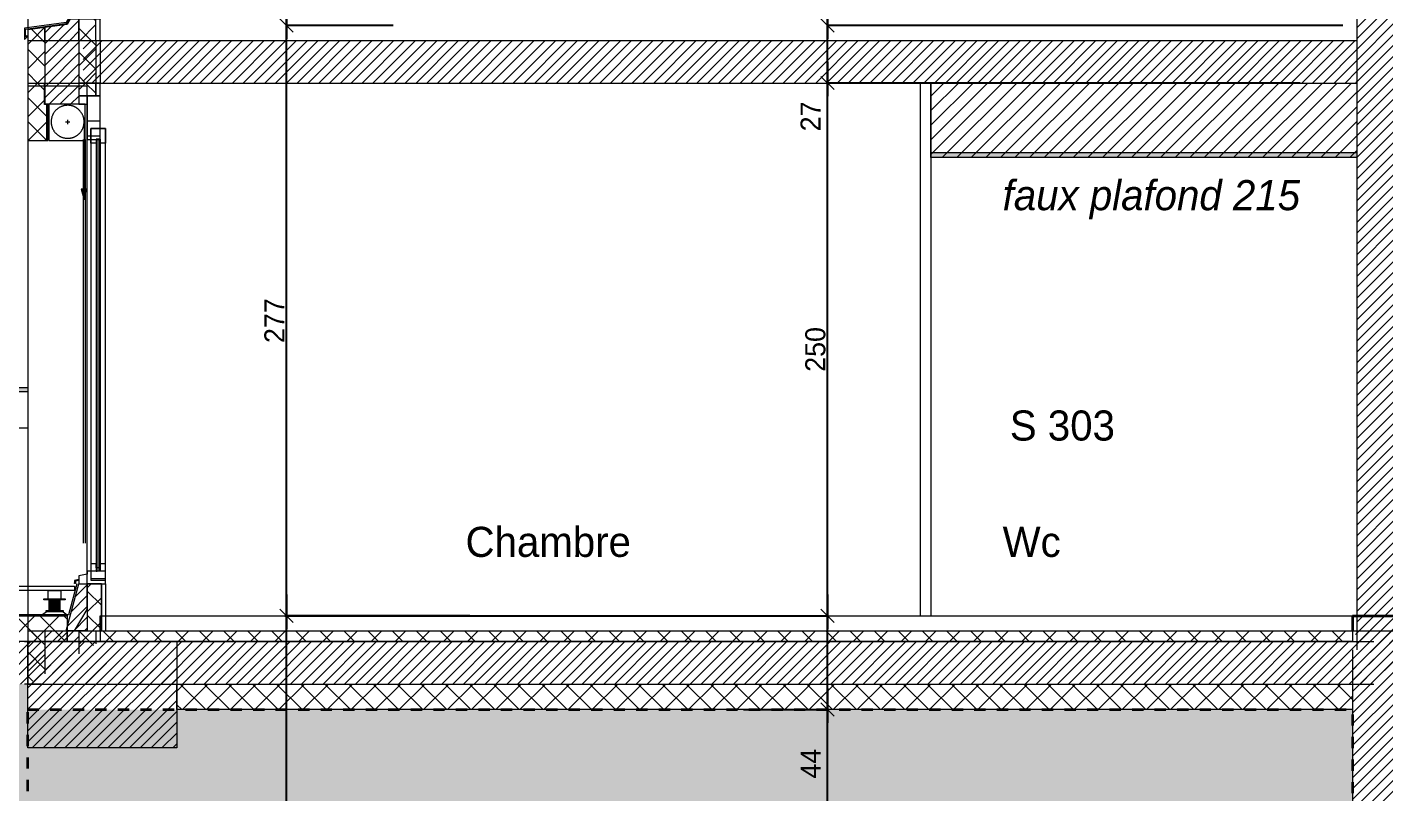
# Model space of a CAD drawing. Header units: centimetres. Extents: x -6341 to 23117, y -10090 to 8065.
# Drawn here: x 8418 to 9056, y -6063 to -5704 of the extents above; entities that cross this region are included whole.
import ezdxf

# ---------------------------------------------------------------- set-up
doc = ezdxf.new("R2010")
doc.units = ezdxf.units.CM
doc.header["$LTSCALE"] = 12.7
doc.header["$PDMODE"] = 1
doc.header["$PDSIZE"] = -2
doc.linetypes.add('VW-01', pattern=[0.83312, 0.41656, -0.41656])
doc.linetypes.add('VW-02', pattern=[1.3887, 0.97214, -0.41656])
doc.layers.get('0').update_dxf_attribs({"lineweight": 5})
for name, color, linetype, lineweight in [('B BATI-murs', 7, 'Continuous', 35), ('B Général', 7, 'Continuous', 5), ('C ANNOTATIONS-cotation', 7, 'Continuous', 5), ('C ANNOTATIONS-prestations', 7, 'Continuous', 5), ('C ANNOTATIONS-texte', 7, 'Continuous', 5), ('Général', 7, 'Continuous', 5)]:
    doc.layers.add(name, color=color, linetype=linetype, lineweight=lineweight)
doc.styles.add('Arial', font='arial.ttf')
doc.styles.add('Eurostile', font='')
doc.styles.add('Eurostile (italic)', font='')
doc.styles.get('Eurostile').set_extended_font_data('Eurostile')
doc.styles.get('Eurostile (italic)').set_extended_font_data('Eurostile', italic=True)
doc.dimstyles.new('100é', dxfattribs={"dimtxt": 30.30306, "dimasz": 6.232178, "dimexe": 0, "dimexo": 25, "dimgap": 1, "dimtad": 1, "dimdec": 1, "dimtxsty": 'Arial', "dimblk": 'VW_SLASH', "dimblk1": 'VW_SLASH', "dimblk2": 'VW_SLASH', "dimcen": 0, "dimdle": 10, "dimse1": 1, "dimse2": 1, "dimazin": 0, "dimtfac": 1, "dimtdec": 1, "dimtix": 1, "dimtmove": 0, "dimatfit": 0, "dimldrblk": 'VW_FILLEDARROW', "dimfxl": 1, "dimfrac": 2, "dimtolj": 1, "dimarcsym": 0})
pattern_1 = [(45, (0, 0), (-5.656854, 5.656854), []), (135, (0, 0), (5.656854, 5.656854), [])]
pattern_2 = [(45, (0, 0), (2.4253472, -2.6458333), [])]
pattern_3 = [(-45, (0, 0), (5.656854, 5.656854), []), (45, (0, 0), (5.656854, -5.656854), [])]

# ---------------------------------------------------------------- blocks, each defined once
blk = doc.blocks.new('F 220 All. fixe Coupe (2D)')
at = {"layer": 'B Général', "linetype": 'Continuous', "lineweight": 5, "true_color": 0x808080}
h = blk.add_hatch(dxfattribs=at)
h.set_pattern_fill('02_ISOLANT', color=8, style=0, pattern_type=2)
h.set_pattern_definition(pattern_1)
h.paths.add_polyline_path([(-116.7, 17), (-89.7, 17), (-89.7, 8), (-106.7, 8), (-106.7, 9), (-116.7, 9)])
at = {"layer": 'B Général', "linetype": 'Continuous', "lineweight": 0}
for points in [[(-89.7, 9), (-89.8, 9), (-89.8, 7.6), (-106.6, 7.6), (-106.6, 9.1), (-116.7, 9.1), (-116.7, 9), (-106.7, 9), (-106.7, 7.5), (-89.7, 7.5)], [(-66.85, -8.15), (-61.85, -9.49), (-66.85, -10.83)]]:
    blk.add_hatch(color=7, dxfattribs=at).paths.add_polyline_path(points)
at = {"layer": 'B Général', "linetype": 'Continuous', "lineweight": 5}
h = blk.add_hatch(dxfattribs=at)
h.set_pattern_fill('50_BETON', style=0, pattern_type=2)
h.set_pattern_definition(pattern_2)
h.paths.add_polyline_path([(-116.7, -7), (-106.7, -7), (-106.7, 9), (-116.7, 9)])
at = {"layer": 'B Général', "linetype": 'Continuous', "lineweight": 5, "true_color": 0x808080}
h = blk.add_hatch(dxfattribs=at)
h.set_pattern_fill('02_ISOLANT', color=8, style=0, pattern_type=2)
h.set_pattern_definition(pattern_1)
h.paths.add_polyline_path([(-116.7, -15), (-116.7, -7), (-110.7, -7), (-110.7, -15)])
at = {"layer": 'B Général', "linetype": 'Continuous', "lineweight": 0, "true_color": 0xeeeeee}
for points in [[(-90.4, -15.1), (28.33, -15.1), (28.33, -15.6), (-90.4, -15.6)], [(-90.4, -17.1), (28.33, -17.1), (28.33, -16.6), (-90.4, -16.6)], [(35.26, -13.43), (119.37, -13.43), (119.37, -13.93), (35.26, -13.93)], [(35.26, -15.43), (119.37, -15.43), (119.37, -14.93), (35.26, -14.93)]]:
    blk.add_hatch(color=7, dxfattribs=at).paths.add_polyline_path(points)
at = {"layer": 'Général', "linetype": 'Continuous', "lineweight": 5, "true_color": 0x808080}
h = blk.add_hatch(dxfattribs=at)
h.set_pattern_fill('02_ISOLANT', color=8, style=0, pattern_type=2)
h.set_pattern_definition(pattern_1)
h.paths.add_polyline_path([(140.27, 9), (134.3, 9), (135.41, 17), (140.27, 17)])
at = {"layer": 'Général', "linetype": 'Continuous', "lineweight": 5}
h = blk.add_hatch(dxfattribs=at)
h.set_pattern_fill('50_BETON', style=0, pattern_type=2)
h.set_pattern_definition(pattern_2)
h.paths.add_polyline_path([(140.27, -7), (130.27, -7), (130.26, -3), (132.86, -1.5), (134.3, 9), (140.27, 9)])
at = {"layer": 'Général', "linetype": 'Continuous', "lineweight": 5, "true_color": 0x808080}
h = blk.add_hatch(dxfattribs=at)
h.set_pattern_fill('02_ISOLANT', color=8, style=0, pattern_type=2)
h.set_pattern_definition(pattern_1)
h.paths.add_polyline_path([(140.27, -15), (130.27, -15), (130.27, -7), (140.27, -7)])
at = {"layer": 'B Général', "color": 7, "linetype": 'VW-02', "lineweight": 5}
for p, q in [((-99.45, -1.75), (-97.45, -1.75)), ((-98.45, -0.75), (-98.45, -2.75))]:
    blk.add_line(p, q, dxfattribs=at)
at = {"layer": 'B Général', "color": 7, "linetype": 'Continuous', "lineweight": 13}
blk.add_line((-110.7, -7), (-110.7, -17), dxfattribs=at)
at = {"layer": 'B Général', "color": 7, "linetype": 'Continuous', "lineweight": 5}
blk.add_line((-98.55, -9.49), (-61.85, -9.49), dxfattribs=at)
at = {"layer": 'B Général', "color": 7, "linetype": 'Continuous', "lineweight": 13, "flags": 128}
for points in [[(-116.7, 17), (-89.7, 17), (-89.7, 8), (-106.7, 8), (-106.7, 9), (-116.7, 9)], [(-116.7, -7), (-106.7, -7), (-106.7, 9), (-116.7, 9)]]:
    blk.add_lwpolyline(points, dxfattribs=at)
for points in [[(129.79, -2.89), (129.06, -7), (128.6, -7), (129.41, -2.44), (131.9, -1), (134.59, 18.5), (139.92, 18.5), (138.67, 17.31), (137.98, 17.35), (138.67, 18), (135.05, 18), (132.4, -1.27)], [(-116.7, -15), (-116.7, -7), (-110.7, -7), (-110.7, -15)], [(-110.7, -11), (-110.7, -7), (-106.7, -7), (-106.7, -11)], [(-116.7, -17), (-116.7, -15), (-110.7, -15), (-110.7, -17)]]:
    blk.add_lwpolyline(points, close=True, dxfattribs=at)
at = {"layer": 'B Général', "color": 7, "linetype": 'Continuous', "lineweight": 5, "flags": 128}
for points in [[(-89.7, 9), (-89.8, 9), (-89.8, 7.6), (-106.6, 7.6), (-106.6, 9.1), (-116.7, 9.1), (-116.7, 9), (-106.7, 9), (-106.7, 7.5), (-89.7, 7.5), (-89.7, 9)], [(-95.31, -12.6), (26.36, -12.6), (26.36, -19.6), (-95.31, -19.6)]]:
    blk.add_lwpolyline(points, close=True, dxfattribs=at)
at = {"layer": 'B Général', "color": 7, "linetype": 'Continuous', "lineweight": 25, "flags": 128}
blk.add_lwpolyline([(-106.7, -10), (-106.7, 7), (-89.7, 7), (-89.7, -10)], close=True, dxfattribs=at)
at = {"layer": 'B Général', "linetype": 'Continuous', "lineweight": 5, "flags": 128}
blk.add_lwpolyline([(-90.2, -17), (-110.7, -17), (-110.7, -11), (-90.2, -11)], close=True, dxfattribs=at)
at = {"layer": 'B Général', "lineweight": 5, "flags": 128}
for points in [[(-98.8, -11), (-91.87, -11), (-91.87, -17), (-98.8, -17)], [(-88.43, -15.1), (-88.43, -12.6), (-95.31, -12.6), (-95.31, -19.6), (-88.43, -19.6), (-88.43, -17.1), (-90.4, -17.1), (-90.4, -15.1)], [(26.36, -15.1), (26.36, -12.6), (33.24, -12.6), (33.24, -19.6), (26.36, -19.6), (26.36, -17.1), (28.33, -17.1), (28.33, -15.1)], [(37.24, -13.43), (37.24, -12), (30.36, -12), (30.36, -17), (37.24, -17), (37.24, -15.43), (35.26, -15.43), (35.26, -13.43)], [(117.39, -13.43), (117.39, -12), (124.27, -12), (124.27, -17), (117.39, -17), (117.39, -15.43), (119.37, -15.43), (119.37, -13.43)], [(124.27, -17), (130.27, -17), (130.27, -7), (127.86, -7), (126.27, -11), (124.27, -12)], [(-90.4, -15.1), (28.33, -15.1), (28.33, -15.6), (-90.4, -15.6)], [(-90.4, -17.1), (28.33, -17.1), (28.33, -16.6), (-90.4, -16.6)], [(35.26, -13.43), (119.37, -13.43), (119.37, -13.93), (35.26, -13.93)], [(35.26, -15.43), (119.37, -15.43), (119.37, -14.93), (35.26, -14.93)]]:
    blk.add_lwpolyline(points, close=True, dxfattribs=at)
at = {"layer": 'B Général', "color": 7, "linetype": 'VW-01', "lineweight": 5, "flags": 128}
blk.add_lwpolyline([(-66.85, -8.15), (-61.85, -9.49), (-66.85, -10.83)], close=True, dxfattribs=at)
at = {"layer": 'B Général', "linetype": 'Continuous', "lineweight": 5}
blk.add_open_spline([(-105.23, -5.59), (-104.2, -7.39), (-100.62, -9.48), (-96.47, -9.5), (-92.87, -7.45), (-90.78, -3.87), (-90.76, 0.28), (-92.81, 3.88), (-96.39, 5.98), (-100.54, 6), (-104.14, 3.94), (-106.23, 0.36), (-106.26, -3.79), (-105.23, -5.59)], degree=2, dxfattribs=at)
at = {"layer": 'Général', "color": 7, "linetype": 'Continuous', "lineweight": 5}
for p, q in [((-89.7, 17), (135.41, 17)), ((37.24, -12), (117.39, -12)), ((117.39, -17), (37.24, -17)), ((137.4, -15), (130.27, -15)), ((140.27, -17), (130.27, -17))]:
    blk.add_line(p, q, dxfattribs=at)
at = {"layer": 'Général', "color": 7, "linetype": 'Continuous', "lineweight": 5, "flags": 128}
for points in [[(140.27, 9), (134.3, 9), (135.41, 17), (140.27, 17)], [(140.27, -7), (130.27, -7), (130.26, -3), (132.86, -1.5), (134.3, 9), (140.27, 9)], [(140.27, -15), (130.27, -15), (130.27, -7), (140.27, -7)]]:
    blk.add_lwpolyline(points, dxfattribs=at)
blk = doc.blocks.new('PF 208 Coupe')
at = {"layer": 'B Général', "linetype": 'Continuous', "lineweight": 5, "true_color": 0x808080}
h = blk.add_hatch(dxfattribs=at)
h.set_pattern_fill('02_ISOLANT', color=8, style=0, pattern_type=2)
h.set_pattern_definition(pattern_1)
h.paths.add_polyline_path([(-116.7, 17), (-89.7, 17), (-89.7, 8), (-106.7, 8), (-106.7, 9), (-116.7, 9)])
at = {"layer": 'B Général', "linetype": 'Continuous', "lineweight": 0}
for points in [[(-89.7, 9), (-89.8, 9), (-89.8, 7.6), (-106.6, 7.6), (-106.6, 9.1), (-116.7, 9.1), (-116.7, 9), (-106.7, 9), (-106.7, 7.5), (-89.7, 7.5)], [(-66.85, -8.15), (-61.85, -9.49), (-66.85, -10.83)]]:
    blk.add_hatch(color=7, dxfattribs=at).paths.add_polyline_path(points)
at = {"layer": 'B Général', "linetype": 'Continuous', "lineweight": 5}
h = blk.add_hatch(dxfattribs=at)
h.set_pattern_fill('50_BETON', style=0, pattern_type=2)
h.set_pattern_definition(pattern_2)
h.paths.add_polyline_path([(-116.7, -7), (-106.7, -7), (-106.7, 9), (-116.7, 9)])
h = blk.add_hatch(dxfattribs=at)
h.set_pattern_fill('50_BETON', style=0, pattern_type=2)
h.set_pattern_definition(pattern_2)
h.paths.add_polyline_path([(140.3, -11), (140.3, -1), (118.3, -7), (118.3, -11)])
at = {"layer": 'B Général', "linetype": 'Continuous', "lineweight": 5, "true_color": 0x808080}
h = blk.add_hatch(dxfattribs=at)
h.set_pattern_fill('02_ISOLANT', color=8, style=0, pattern_type=2)
h.set_pattern_definition(pattern_1)
h.paths.add_polyline_path([(-116.7, -15), (-116.7, -7), (-110.7, -7), (-110.7, -15)])
at = {"layer": 'B Général', "linetype": 'Continuous', "lineweight": 0, "true_color": 0xeeeeee}
for points in [[(-90.4, -15.1), (112.33, -15.1), (112.33, -15.6), (-90.4, -15.6)], [(-90.4, -17.1), (112.33, -17.1), (112.33, -16.6), (-90.4, -16.6)]]:
    blk.add_hatch(color=7, dxfattribs=at).paths.add_polyline_path(points)
at = {"layer": 'Général', "linetype": 'Continuous', "lineweight": 5, "true_color": 0x808080}
h = blk.add_hatch(dxfattribs=at)
h.set_pattern_fill('02_ISOLANT', color=8, style=0, pattern_type=2)
h.set_pattern_definition(pattern_1)
h.paths.add_polyline_path([(118.3, -11), (140.3, -11), (140.3, -17.6), (118.3, -17.6)])
at = {"layer": 'B Général', "color": 7, "linetype": 'VW-02', "lineweight": 5}
for p, q in [((-99.45, -1.75), (-97.45, -1.75)), ((-98.45, -0.75), (-98.45, -2.75))]:
    blk.add_line(p, q, dxfattribs=at)
at = {"layer": 'B Général', "color": 7, "linetype": 'Continuous', "lineweight": 5}
for p, q in [((-110.7, -7), (-110.7, -17)), ((92.64, -11), (-101.87, -11)), ((-98.55, -9.49), (-61.85, -9.49))]:
    blk.add_line(p, q, dxfattribs=at)
at = {"layer": 'B Général', "color": 251, "linetype": 'Continuous', "lineweight": 5, "true_color": 0x5b5b5b}
for p, q in [((-90.2, -9), (99.2, -9)), ((-90.2, -10), (99.2, -10))]:
    blk.add_line(p, q, dxfattribs=at)
at = {"layer": 'B Général', "color": 7, "linetype": 'Continuous', "lineweight": 5, "flags": 128}
for points in [[(-116.7, 17), (-89.7, 17), (-89.7, 8), (-106.7, 8), (-106.7, 9), (-116.7, 9)], [(-116.7, -7), (-106.7, -7), (-106.7, 9), (-116.7, 9)]]:
    blk.add_lwpolyline(points, dxfattribs=at)
for points in [[(-115.2, 17), (140.3, 17), (140.3, -5), (130.3, -11), (126.3, -11), (126.3, -11), (-115.2, -11)], [(-89.7, 9), (-89.8, 9), (-89.8, 7.6), (-106.6, 7.6), (-106.6, 9.1), (-116.7, 9.1), (-116.7, 9), (-106.7, 9), (-106.7, 7.5), (-89.7, 7.5), (-89.7, 9)], [(-106.7, -10), (-106.7, 7), (-89.7, 7), (-89.7, -10)], [(140.3, -11), (140.3, -1), (140.3, -1), (140.3, -1), (118.3, -7), (118.3, -11)], [(-116.7, -15), (-116.7, -7), (-110.7, -7), (-110.7, -15)], [(-110.7, -11), (-110.7, -7), (-106.7, -7), (-106.7, -11)], [(-95.31, -12.6), (116.65, -12.6), (116.65, -19.6), (-95.31, -19.6)], [(-116.7, -17), (-116.7, -15), (-110.7, -15), (-110.7, -17)]]:
    blk.add_lwpolyline(points, close=True, dxfattribs=at)
at = {"layer": 'B Général', "linetype": 'Continuous', "lineweight": 5, "flags": 128}
blk.add_lwpolyline([(-90.2, -17), (-110.7, -17), (-110.7, -11), (-90.2, -11)], close=True, dxfattribs=at)
at = {"layer": 'B Général', "lineweight": 5, "flags": 128}
for points in [[(-98.8, -11), (-91.87, -11), (-91.87, -17), (-98.8, -17)], [(-88.43, -15.1), (-88.43, -12.6), (-95.31, -12.6), (-95.31, -19.6), (-88.43, -19.6), (-88.43, -17.1), (-90.4, -17.1), (-90.4, -15.1)], [(108.86, -15.1), (108.86, -12.6), (115.74, -12.6), (115.74, -19.6), (108.86, -19.6), (108.86, -17.1), (110.83, -17.1), (110.83, -15.1)], [(112.3, -19.6), (112.3, -11), (113.8, -11), (114.48, -7), (118.3, -7), (118.3, -19.6)], [(-90.4, -15.1), (112.33, -15.1), (112.33, -15.6), (-90.4, -15.6)], [(-90.4, -17.1), (112.33, -17.1), (112.33, -16.6), (-90.4, -16.6)]]:
    blk.add_lwpolyline(points, close=True, dxfattribs=at)
at = {"layer": 'B Général', "color": 7, "linetype": 'VW-01', "lineweight": 5, "flags": 128}
blk.add_lwpolyline([(-66.85, -8.15), (-61.85, -9.49), (-66.85, -10.83)], close=True, dxfattribs=at)
at = {"layer": 'B Général', "linetype": 'Continuous', "lineweight": 5}
blk.add_open_spline([(-105.23, -5.59), (-104.2, -7.39), (-100.62, -9.48), (-96.47, -9.5), (-92.87, -7.45), (-90.78, -3.87), (-90.76, 0.28), (-92.81, 3.88), (-96.39, 5.98), (-100.54, 6), (-104.14, 3.94), (-106.23, 0.36), (-106.26, -3.79), (-105.23, -5.59)], degree=2, dxfattribs=at)
at = {"layer": 'Général', "color": 7, "linetype": 'Continuous', "lineweight": 5}
for p, q in [((118.19, -5.47), (118.19, -5.02)), ((118.3, -17.6), (140.3, -17.6)), ((118.3, -19.6), (140.3, -19.6))]:
    blk.add_line(p, q, dxfattribs=at)
at = {"layer": 'Général', "color": 7, "linetype": 'Continuous', "lineweight": 5, "flags": 128}
for points in [[(116.34, -7), (116.69, -5.02), (118.19, -5.02), (117.82, -5.02)], [(116.8, -7), (117.07, -5.47), (118.19, -5.47)]]:
    blk.add_lwpolyline(points, dxfattribs=at)
blk.add_lwpolyline([(118.3, -11), (140.3, -11), (140.3, -17.6), (118.3, -17.6)], close=True, dxfattribs=at)
blk = doc.blocks.new('Groupe-529-1')
at = {"layer": 'B BATI-murs', "linetype": 'Continuous', "lineweight": 0}
for points in [[(8426.09, -5972.44), (8436.09, -5972.44), (8436.09, -5972.94), (8426.09, -5972.94)], [(8427.09, -5977.94), (8435.09, -5977.94), (8435.09, -5978.44), (8427.09, -5978.44)], [(8428.59, -5972.94), (8433.59, -5972.94), (8433.59, -5977.94), (8428.59, -5977.94)], [(8425.09, -5979.94), (8437.09, -5979.94), (8437.09, -5980.44), (8425.09, -5980.44)]]:
    blk.add_hatch(color=7, dxfattribs=at).paths.add_polyline_path(points)
at = {"layer": 'B BATI-murs', "color": 7, "linetype": 'Continuous', "lineweight": 13}
for p, q in [((8425.09, -5979.94), (8427.09, -5978.44)), ((8435.09, -5978.44), (8437.09, -5979.94))]:
    blk.add_line(p, q, dxfattribs=at)
at = {"layer": 'B BATI-murs', "color": 7, "linetype": 'Continuous', "lineweight": 13, "flags": 128}
for points in [[(8426.09, -5972.44), (8436.09, -5972.44), (8436.09, -5972.94), (8426.09, -5972.94)], [(8427.09, -5977.94), (8435.09, -5977.94), (8435.09, -5978.44), (8427.09, -5978.44)], [(8428.59, -5972.94), (8433.59, -5972.94), (8433.59, -5977.94), (8428.59, -5977.94)], [(8425.09, -5979.94), (8437.09, -5979.94), (8437.09, -5980.44), (8425.09, -5980.44)]]:
    blk.add_lwpolyline(points, close=True, dxfattribs=at)
blk = doc.blocks.new('Groupe-535-1')
at = {"layer": 'B Général', "linetype": 'Continuous', "lineweight": 5, "true_color": 0x808080}
h = blk.add_hatch(dxfattribs=at)
h.set_pattern_fill('02_ISOLANT', color=8, style=0, pattern_type=2)
h.set_pattern_definition(pattern_1)
h.paths.add_polyline_path([(8118.49, -5980.44), (8437, -5980.44), (8437, -5992.44), (8118.49, -5992.44)])
at = {"layer": 'B Général', "color": 150, "lineweight": 18, "true_color": 0x007fff, "flags": 128}
blk.add_lwpolyline([(8441.57, -5965.4), (8437.6, -5979.94), (8119.99, -5979.94), (8119.99, -5965.44)], dxfattribs=at)
at = {"layer": 'B Général', "color": 7, "linetype": 'Continuous', "lineweight": 5, "flags": 128}
blk.add_lwpolyline([(8118.49, -5980.44), (8437, -5980.44), (8437, -5992.44), (8118.49, -5992.44)], close=True, dxfattribs=at)
at = {"layer": 'Général', "color": 7, "linetype": 'Continuous', "lineweight": 5, "flags": 128}
for points in [[(8121.84, -5966.44), (8440.51, -5966.44), (8440.51, -5968.44), (8121.84, -5968.44)], [(8428.09, -5968.44), (8434.09, -5968.44), (8434.09, -5972.7), (8428.09, -5972.7)]]:
    blk.add_lwpolyline(points, close=True, dxfattribs=at)
at = {"layer": 'Général', "color": 7}
blk.add_blockref('Groupe-529-1', (0, 0), dxfattribs=at)
blk = doc.blocks.new('Groupe-539-1')
at = {"layer": 'B Général', "linetype": 'Continuous', "lineweight": 0, "true_color": 0x808080}
blk.add_hatch(color=8, dxfattribs=at).paths.add_polyline_path([(7758.48, -5873.21), (8418.49, -5873.21), (8418.49, -5875.21), (7758.48, -5875.21)])
at = {"layer": 'B Général', "color": 7, "linetype": 'Continuous', "lineweight": 5, "flags": 128}
blk.add_lwpolyline([(7758.48, -5873.21), (8418.49, -5873.21), (8418.49, -5875.21), (7758.48, -5875.21)], close=True, dxfattribs=at)
blk = doc.blocks.new('VW_SLASH')
at = {"color": 0, "linetype": 'ByBlock', "lineweight": -2}
blk.add_line((1.6, 0), (-1, 0), dxfattribs=at)
at = {"color": 0, "linetype": 'VW-01', "lineweight": 20, "flags": 128}
blk.add_lwpolyline([(0.5, 0.5), (-0.5, -0.5)], dxfattribs=at)
blk = doc.blocks.new('*D1276')
at = {"layer": 'C ANNOTATIONS-cotation', "color": 0, "linetype": 'Continuous', "lineweight": -2, "transparency": 16777216}
for p, q in [((8555.78, -5426.37), (8540, -5426.37)), ((8540, -5697.14), (8540, -5432.6)), ((8590, -5703.37), (8540, -5703.37))]:
    blk.add_line(p, q, dxfattribs=at)
at = {"layer": 'Defpoints', "color": 0, "transparency": 16777216}
for p in [(8540, -5426.37), (8580.78, -5426.37), (8615, -5703.37)]:
    blk.add_point(p, dxfattribs=at)
at = {"layer": 'C ANNOTATIONS-cotation', "color": 0, "lineweight": -2, "transparency": 16777216, "xscale": 6.232177734375, "yscale": 6.232177734375, "zscale": 6.232177734375}
for p, rotation in [((8540, -5426.37), 90), ((8540, -5703.37), 270)]:
    blk.add_blockref('VW_SLASH', p, dxfattribs=dict(at, rotation=rotation))
at = {"layer": 'C ANNOTATIONS-cotation', "color": 0, "lineweight": 5, "transparency": 16777216, "insert": (8534.29, -5564.87), "char_height": 9.412, "attachment_point": 5, "rotation": 90, "style": 'Eurostile'}
blk.add_mtext('\\A1;277', dxfattribs=at)
blk = doc.blocks.new('VW_FILLEDARROW')
at = {"linetype": 'Continuous', "lineweight": 0}
blk.add_hatch(color=0, dxfattribs=at).paths.add_polyline_path([(-1.6, 0.43), (0, 0), (-1.6, -0.43)])
at = {"color": 0, "linetype": 'VW-01', "lineweight": 5, "flags": 128}
blk.add_lwpolyline([(-1.6, 0.43), (0, 0), (-1.6, -0.43)], close=True, dxfattribs=at)
blk = doc.blocks.new('*D1277')
at = {"layer": 'C ANNOTATIONS-cotation', "color": 0, "linetype": 'Continuous', "lineweight": -2, "transparency": 16777216}
for p, q in [((8590, -5703.37), (8540, -5703.37)), ((8540, -5974.14), (8540, -5709.6)), ((8626, -5980.37), (8540, -5980.37))]:
    blk.add_line(p, q, dxfattribs=at)
at = {"layer": 'Defpoints', "color": 0, "transparency": 16777216}
for p in [(8540, -5703.37), (8615, -5703.37), (8651, -5980.37)]:
    blk.add_point(p, dxfattribs=at)
at = {"layer": 'C ANNOTATIONS-cotation', "color": 0, "lineweight": -2, "transparency": 16777216, "xscale": 6.232177734375, "yscale": 6.232177734375, "zscale": 6.232177734375}
for p, rotation in [((8540, -5703.37), 90), ((8540, -5980.37), 270)]:
    blk.add_blockref('VW_SLASH', p, dxfattribs=dict(at, rotation=rotation))
at = {"layer": 'C ANNOTATIONS-cotation', "color": 0, "lineweight": 5, "transparency": 16777216, "insert": (8534.29, -5841.87), "char_height": 9.412, "attachment_point": 5, "rotation": 90, "style": 'Eurostile'}
blk.add_mtext('\\A1;277', dxfattribs=at)
blk = doc.blocks.new('*D1278')
at = {"layer": 'C ANNOTATIONS-cotation', "color": 0, "linetype": 'Continuous', "lineweight": -2, "transparency": 16777216}
for p, q in [((8626, -5980.37), (8540, -5980.37)), ((8540, -6274.15), (8540, -5986.6)), ((8572.88, -6280.38), (8540, -6280.38))]:
    blk.add_line(p, q, dxfattribs=at)
at = {"layer": 'Defpoints', "color": 0, "transparency": 16777216}
for p in [(8540, -5980.37), (8651, -5980.37), (8597.88, -6280.38)]:
    blk.add_point(p, dxfattribs=at)
at = {"layer": 'C ANNOTATIONS-cotation', "color": 0, "lineweight": -2, "transparency": 16777216, "xscale": 6.232177734375, "yscale": 6.232177734375, "zscale": 6.232177734375}
for p, rotation in [((8540, -5980.37), 90), ((8540, -6280.38), 270)]:
    blk.add_blockref('VW_SLASH', p, dxfattribs=dict(at, rotation=rotation))
at = {"layer": 'C ANNOTATIONS-cotation', "color": 0, "lineweight": 5, "transparency": 16777216, "insert": (8534.29, -6130.38), "char_height": 9.412, "attachment_point": 5, "rotation": 90, "style": 'Eurostile'}
blk.add_mtext('\\A1;300', dxfattribs=at)
blk = doc.blocks.new('*D1286')
at = {"layer": 'C ANNOTATIONS-cotation', "color": 0, "linetype": 'Continuous', "lineweight": -2, "transparency": 16777216}
for p, q in [((8965.03, -5453.37), (8794, -5453.37)), ((8794, -5697.14), (8794, -5459.6)), ((9035.8, -5703.37), (8794, -5703.37))]:
    blk.add_line(p, q, dxfattribs=at)
at = {"layer": 'Defpoints', "color": 0, "transparency": 16777216}
for p in [(8794, -5453.37), (8990.03, -5453.37), (9060.8, -5703.37)]:
    blk.add_point(p, dxfattribs=at)
at = {"layer": 'C ANNOTATIONS-cotation', "color": 0, "lineweight": -2, "transparency": 16777216, "xscale": 6.232177734375, "yscale": 6.232177734375, "zscale": 6.232177734375}
for p, rotation in [((8794, -5453.37), 90), ((8794, -5703.37), 270)]:
    blk.add_blockref('VW_SLASH', p, dxfattribs=dict(at, rotation=rotation))
at = {"layer": 'C ANNOTATIONS-cotation', "color": 0, "lineweight": 5, "transparency": 16777216, "insert": (8788.29, -5578.37), "char_height": 9.412, "attachment_point": 5, "rotation": 90, "style": 'Eurostile'}
blk.add_mtext('\\A1;250', dxfattribs=at)
blk = doc.blocks.new('*D1287')
at = {"layer": 'C ANNOTATIONS-cotation', "color": 0, "linetype": 'Continuous', "lineweight": -2, "transparency": 16777216}
for p, q in [((9035.8, -5703.37), (8794, -5703.37)), ((8794, -5724.14), (8794, -5709.6)), ((9015.8, -5730.37), (8794, -5730.37))]:
    blk.add_line(p, q, dxfattribs=at)
at = {"layer": 'Defpoints', "color": 0, "transparency": 16777216}
for p in [(8794, -5703.37), (9060.8, -5703.37), (9040.8, -5730.37)]:
    blk.add_point(p, dxfattribs=at)
at = {"layer": 'C ANNOTATIONS-cotation', "color": 0, "lineweight": -2, "transparency": 16777216, "xscale": 6.232177734375, "yscale": 6.232177734375, "zscale": 6.232177734375}
for p, rotation in [((8794, -5703.37), 90), ((8794, -5730.37), 270)]:
    blk.add_blockref('VW_SLASH', p, dxfattribs=dict(at, rotation=rotation))
at = {"layer": 'C ANNOTATIONS-cotation', "color": 0, "lineweight": 5, "transparency": 16777216, "insert": (8786.01, -5746.04), "char_height": 9.412, "attachment_point": 5, "rotation": 90, "style": 'Eurostile'}
blk.add_mtext('\\A1;27', dxfattribs=at)
blk = doc.blocks.new('*D1288')
at = {"layer": 'C ANNOTATIONS-cotation', "color": 0, "linetype": 'Continuous', "lineweight": -2, "transparency": 16777216}
for p, q in [((9015.8, -5730.37), (8794, -5730.37)), ((8794, -5974.14), (8794, -5736.6)), ((8539.26, -5980.37), (8794, -5980.37))]:
    blk.add_line(p, q, dxfattribs=at)
at = {"layer": 'Defpoints', "color": 0, "transparency": 16777216}
for p in [(8794, -5730.37), (9040.8, -5730.37), (8514.26, -5980.37)]:
    blk.add_point(p, dxfattribs=at)
at = {"layer": 'C ANNOTATIONS-cotation', "color": 0, "lineweight": -2, "transparency": 16777216, "xscale": 6.232177734375, "yscale": 6.232177734375, "zscale": 6.232177734375}
for p, rotation in [((8794, -5730.37), 90), ((8794, -5980.37), 270)]:
    blk.add_blockref('VW_SLASH', p, dxfattribs=dict(at, rotation=rotation))
at = {"layer": 'C ANNOTATIONS-cotation', "color": 0, "lineweight": 5, "transparency": 16777216, "insert": (8788.29, -5855.37), "char_height": 9.412, "attachment_point": 5, "rotation": 90, "style": 'Eurostile'}
blk.add_mtext('\\A1;250', dxfattribs=at)
blk = doc.blocks.new('*D1289')
at = {"layer": 'C ANNOTATIONS-cotation', "color": 0, "linetype": 'Continuous', "lineweight": -2, "transparency": 16777216}
for p, q in [((8539.26, -5980.37), (8794, -5980.37)), ((8794, -6018.14), (8794, -5986.6)), ((8754.48, -6024.37), (8794, -6024.37))]:
    blk.add_line(p, q, dxfattribs=at)
at = {"layer": 'Defpoints', "color": 0, "transparency": 16777216}
for p in [(8514.26, -5980.37), (8794, -5980.37), (8729.48, -6024.37)]:
    blk.add_point(p, dxfattribs=at)
at = {"layer": 'C ANNOTATIONS-cotation', "color": 0, "lineweight": -2, "transparency": 16777216, "xscale": 6.232177734375, "yscale": 6.232177734375, "zscale": 6.232177734375}
for p, rotation in [((8794, -5980.37), 90), ((8794, -6024.37), 270)]:
    blk.add_blockref('VW_SLASH', p, dxfattribs=dict(at, rotation=rotation))
at = {"layer": 'C ANNOTATIONS-cotation', "color": 0, "lineweight": 5, "transparency": 16777216, "insert": (8786.01, -6049.74), "char_height": 9.412, "attachment_point": 5, "rotation": 90, "style": 'Eurostile'}
blk.add_mtext('\\A1;44', dxfattribs=at)
blk = doc.blocks.new('*D1290')
at = {"layer": 'C ANNOTATIONS-cotation', "color": 0, "linetype": 'Continuous', "lineweight": -2, "transparency": 16777216}
for p, q in [((8754.48, -6024.37), (8794, -6024.37)), ((8794, -6274.15), (8794, -6030.6)), ((8826.43, -6280.38), (8794, -6280.38))]:
    blk.add_line(p, q, dxfattribs=at)
at = {"layer": 'Defpoints', "color": 0, "transparency": 16777216}
for p in [(8729.48, -6024.37), (8794, -6024.37), (8851.43, -6280.38)]:
    blk.add_point(p, dxfattribs=at)
at = {"layer": 'C ANNOTATIONS-cotation', "color": 0, "lineweight": -2, "transparency": 16777216, "xscale": 6.232177734375, "yscale": 6.232177734375, "zscale": 6.232177734375}
for p, rotation in [((8794, -6024.37), 90), ((8794, -6280.38), 270)]:
    blk.add_blockref('VW_SLASH', p, dxfattribs=dict(at, rotation=rotation))
at = {"layer": 'C ANNOTATIONS-cotation', "color": 0, "lineweight": 5, "transparency": 16777216, "insert": (8788.29, -6152.38), "char_height": 9.412, "attachment_point": 5, "rotation": 90, "style": 'Eurostile'}
blk.add_mtext('\\A1;256', dxfattribs=at)

msp = doc.modelspace()

# ---------------------------------------------------------------- hatches: boundary and pattern name
at = {"layer": 'B Général', "linetype": 'Continuous', "lineweight": 5}
h = msp.add_hatch(dxfattribs=at)
h.set_pattern_fill('50_BETON', style=0, pattern_type=2)
h.set_pattern_definition(pattern_2)
h.paths.add_polyline_path([(9060.48, -5996.37), (9060.48, -5176.37), (9042.48, -5176.37), (9042.48, -5996.37)])
at = {"layer": 'B Général', "linetype": 'Continuous', "lineweight": 5, "true_color": 0x808080}
h = msp.add_hatch(dxfattribs=at)
h.set_pattern_fill('02_ISOLANT', color=8, angle=-90, style=0, pattern_type=2)
h.set_pattern_definition(pattern_3)
h.paths.add_polyline_path([(8426.48, -5710.34), (8418.48, -5710.34), (8418.48, -5730.37), (8426.48, -5730.37)])
at = {"layer": 'B Général', "linetype": 'Continuous', "lineweight": 5}
h = msp.add_hatch(dxfattribs=at)
h.set_pattern_fill('50_BETON', style=0, pattern_type=2)
h.set_pattern_definition(pattern_2)
h.paths.add_polyline_path([(8442.48, -5710.34), (8426.48, -5710.34), (8426.48, -5730.37), (8442.48, -5730.37)])
at = {"layer": 'B Général', "linetype": 'Continuous', "lineweight": 5, "true_color": 0x808080}
h = msp.add_hatch(dxfattribs=at)
h.set_pattern_fill('02_ISOLANT', color=8, angle=-90, style=0, pattern_type=2)
h.set_pattern_definition(pattern_3)
h.paths.add_polyline_path([(8450.48, -5710.34), (8442.48, -5710.34), (8442.48, -5730.37), (8450.48, -5730.37)])
at = {"layer": 'B Général', "linetype": 'Continuous', "lineweight": 5}
h = msp.add_hatch(dxfattribs=at)
h.set_pattern_fill('50_BETON', style=0, pattern_type=2)
h.set_pattern_definition(pattern_2)
h.paths.add_polyline_path([(8444.48, -5710.37), (8444.48, -5730.37), (9042.48, -5730.37), (9042.48, -5710.37)])
at = {"layer": 'B Général', "linetype": 'Continuous', "lineweight": 0, "true_color": 0xbbbbbb}
msp.add_hatch(color=9, dxfattribs=at).paths.add_polyline_path([(8418.48, -6024.37), (8418.48, -6012.44), (7604.48, -6012.44), (7604.48, -5727.37), (5020.97, -5727.37), (5020.97, -6587.37), (7066.16, -6587.37), (7066.81, -6887.37), (11940.45, -6887.37), (11940.45, -6578.37), (11450.34, -6578.37), (11450.34, -6610.37), (11432.34, -6610.37), (11432.34, -6319.37), (9040.48, -6319.37), (9040.48, -6024.37)])
at = {"layer": 'B Général', "linetype": 'Continuous', "lineweight": 5, "true_color": 0xaaaaaa}
h = msp.add_hatch(dxfattribs=at)
h.set_pattern_fill('F_P__SOFFITE', color=253, style=0, pattern_type=2)
h.set_pattern_definition([(45, (0, 0.2205), (-3.5277778, 3.3072917), [])])
h.paths.add_polyline_path([(8842.48, -5730.37), (9042.48, -5730.37), (9042.48, -5765.37), (8842.48, -5765.37)])
at = {"layer": 'B Général', "linetype": 'Continuous', "lineweight": 0, "true_color": 0x848484}
msp.add_hatch(color=252, dxfattribs=at).paths.add_polyline_path([(8842.48, -5762.96), (9042.48, -5762.96), (9042.48, -5765.37), (8842.48, -5765.37)])
at = {"layer": 'B Général', "linetype": 'Continuous', "lineweight": 5, "true_color": 0x808080}
h = msp.add_hatch(dxfattribs=at)
h.set_pattern_fill('02_ISOLANT', color=8, angle=-90, style=0, pattern_type=2)
h.set_pattern_definition(pattern_3)
h.paths.add_polyline_path([(8426.48, -5987.37), (8418.48, -5987.37), (8418.48, -6012.37), (8426.48, -6007.66)])
at = {"layer": 'B Général', "linetype": 'Continuous', "lineweight": 5}
h = msp.add_hatch(dxfattribs=at)
h.set_pattern_fill('50_BETON', style=0, pattern_type=2)
h.set_pattern_definition(pattern_2)
h.paths.add_polyline_path([(8442.48, -5987.37), (8426.48, -5987.37), (8426.48, -6007.66), (8442.48, -5998.25)])
at = {"layer": 'B Général', "linetype": 'Continuous', "lineweight": 5, "true_color": 0x808080}
h = msp.add_hatch(dxfattribs=at)
h.set_pattern_fill('02_ISOLANT', color=8, style=0, pattern_type=2)
h.set_pattern_definition(pattern_1)
h.paths.add_polyline_path([(8437, -5987.37), (9040.48, -5987.37), (9040.48, -5992.37), (8437, -5992.37)])
h = msp.add_hatch(dxfattribs=at)
h.set_pattern_fill('02_ISOLANT', color=8, angle=-90, style=0, pattern_type=2)
h.set_pattern_definition(pattern_3)
h.paths.add_polyline_path([(8450.48, -5987.37), (8442.48, -5987.37), (8442.48, -5998.25), (8450.48, -5993.54)])
at = {"layer": 'B Général', "linetype": 'Continuous', "lineweight": 5}
h = msp.add_hatch(dxfattribs=at)
h.set_pattern_fill('50_BETON', style=0, pattern_type=2)
h.set_pattern_definition(pattern_2)
h.paths.add_polyline_path([(9189.67, -6012.37), (9189.67, -5987.37), (9040.48, -5987.37), (9060.48, -6012.37)])
h = msp.add_hatch(dxfattribs=at)
h.set_pattern_fill('50_BETON', style=0, pattern_type=2)
h.set_pattern_definition(pattern_2)
h.paths.add_polyline_path([(8424.98, -6012.44), (8424.98, -5992.44), (8108.48, -5992.44), (8108.48, -6012.44)])
h = msp.add_hatch(dxfattribs=at)
h.set_pattern_fill('50_BETON', style=0, pattern_type=2)
h.set_pattern_definition(pattern_2)
h.paths.add_polyline_path([(8452.48, -5992.37), (8418.48, -6012.37), (9050.48, -6012.37), (9050.48, -5992.37)])
h = msp.add_hatch(dxfattribs=at)
h.set_pattern_fill('50_BETON', style=0, pattern_type=2)
h.set_pattern_definition(pattern_2)
h.paths.add_polyline_path([(8418.48, -5992.37), (8488.49, -5992.37), (8488.49, -6042.37), (8418.48, -6042.37)])
h = msp.add_hatch(dxfattribs=at)
h.set_pattern_fill('50_BETON', style=0, pattern_type=2)
h.set_pattern_definition(pattern_2)
h.paths.add_polyline_path([(9060.48, -5996.37), (9040.48, -5996.37), (9040.48, -6269.37), (9060.48, -6269.37)])
at = {"layer": 'B Général', "linetype": 'Continuous', "lineweight": 5, "true_color": 0x808080}
h = msp.add_hatch(dxfattribs=at)
h.set_pattern_fill('02_ISOLANT', color=8, style=0, pattern_type=2)
h.set_pattern_definition(pattern_1)
h.paths.add_polyline_path([(8488.49, -6012.37), (9040.48, -6012.37), (9040.48, -6024.37), (8488.49, -6024.37)])

# ---------------------------------------------------------------- linework, layer by layer
at = {"layer": 'B Général', "color": 7, "linetype": 'Continuous', "lineweight": 18}
for p, q in [((9042.48, -5176.37), (9042.48, -5996.37)), ((8416.98, -5992.44), (8424.98, -5992.44)), ((8452.48, -5992.37), (9050.48, -5992.37)), ((9040.48, -5996.37), (9040.48, -6269.37)), ((8424.98, -6012.44), (8416.98, -6012.44)), ((8418.48, -6012.37), (9050.48, -6012.37))]:
    msp.add_line(p, q, dxfattribs=at)
at = {"layer": 'B Général', "color": 7, "linetype": 'Continuous', "lineweight": 13}
for p, q in [((8418.48, -5710.34), (8418.48, -5730.37)), ((8418.48, -5710.34), (8418.48, -5730.37)), ((8418.48, -5710.34), (8452.48, -5710.34)), ((8426.48, -5710.34), (8426.48, -5730.37)), ((8426.48, -5710.34), (8426.48, -5730.37)), ((8442.48, -5710.34), (8442.48, -5730.37)), ((8450.48, -5710.34), (8450.48, -5730.37)), ((8452.48, -5710.34), (8452.48, -5730.37)), ((8452.48, -5710.34), (8452.48, -5730.37)), ((8418.48, -5730.37), (8452.48, -5730.37)), ((8837.48, -5730.37), (8837.48, -5980.37)), ((8842.48, -5730.37), (8842.48, -5980.37)), ((8452.48, -5987.37), (8452.48, -5980.37)), ((8418.48, -5987.37), (8418.48, -6012.37)), ((8418.48, -5987.37), (8418.48, -6012.37)), ((8418.48, -5987.37), (8452.48, -5987.37)), ((8426.48, -5987.37), (8426.48, -6007.66)), ((8426.48, -5987.37), (8426.48, -6007.66)), ((8442.48, -5987.37), (8442.48, -5998.25)), ((8450.48, -5987.37), (8450.48, -5993.54)), ((8452.48, -5987.37), (8452.48, -5992.37)), ((8452.48, -5987.37), (8452.48, -5992.37)), ((9040.48, -5987.37), (9189.67, -5987.37))]:
    msp.add_line(p, q, dxfattribs=at)
at = {"layer": 'B Général', "color": 7, "linetype": 'Continuous', "lineweight": 5}
for p, q in [((8442.48, -5710.34), (8442.48, -5730.37)), ((8444.48, -5710.37), (9042.48, -5710.37)), ((8450.48, -5710.34), (8450.48, -5730.37)), ((8444.48, -5730.37), (9042.48, -5730.37)), ((8444.48, -5730.37), (9042.48, -5730.37)), ((8837.48, -5730.37), (8837.48, -5980.37)), ((8837.48, -5730.37), (8842.48, -5730.37)), ((8842.48, -5730.37), (8842.48, -5980.37)), ((9042.48, -5730.37), (9042.48, -5980.37)), ((7758.65, -5892.21), (8418.49, -5892.21)), ((8452.48, -5980.37), (9042.48, -5980.37)), ((8452.48, -5980.37), (9042.48, -5980.37)), ((8837.48, -5980.37), (8842.48, -5980.37)), ((9040.48, -5980.37), (9189.67, -5980.37)), ((8442.48, -5987.37), (8442.48, -5998.25)), ((8450.48, -5987.37), (8450.48, -5993.54)), ((8452.48, -5987.37), (9042.48, -5987.37)), ((8452.48, -5987.37), (9042.48, -5987.37)), ((9042.48, -5987.37), (9042.48, -5996.37)), ((8452.48, -5992.37), (9050.48, -5992.37)), ((9040.48, -5996.37), (9040.48, -6269.37)), ((8418.48, -6012.37), (9050.48, -6012.37))]:
    msp.add_line(p, q, dxfattribs=at)
at = {"layer": 'B Général', "color": 7, "linetype": 'Continuous', "lineweight": 35}
for q in [(9189.67, -5980.37), (9040.48, -5987.37)]:
    msp.add_line((9040.48, -5980.37), q, dxfattribs=at)
at = {"layer": 'B Général', "color": 7, "linetype": 'Continuous', "lineweight": 5, "flags": 128}
for points in [[(8842.48, -5730.37), (9042.48, -5730.37), (9042.48, -5765.37), (8842.48, -5765.37)], [(8842.48, -5762.96), (9042.48, -5762.96), (9042.48, -5765.37), (8842.48, -5765.37)], [(8437, -5987.37), (9040.48, -5987.37), (9040.48, -5992.37), (8437, -5992.37)], [(8418.48, -5992.37), (8488.49, -5992.37), (8488.49, -6042.37), (8418.48, -6042.37)], [(8488.49, -6012.37), (9040.48, -6012.37), (9040.48, -6024.37), (8488.49, -6024.37)]]:
    msp.add_lwpolyline(points, close=True, dxfattribs=at)
at = {"layer": 'B Général', "color": 7, "linetype": 'VW-01', "lineweight": 35, "flags": 128}
msp.add_lwpolyline([(8418.48, -6024.37), (9040.48, -6024.37), (9040.48, -6257.38), (8418.48, -6257.38)], close=True, dxfattribs=at)

# ---------------------------------------------------------------- block references
at = {"layer": 'B Général', "color": 7, "xscale": -1, "rotation": 90}
for name, p in [('F 220 All. fixe Coupe (2D)', (8435.48, -5570.07)), ('PF 208 Coupe', (8435.48, -5847.07))]:
    msp.add_blockref(name, p, dxfattribs=at)
at = {"layer": 'B Général', "color": 7}
for name in ['Groupe-539-1', 'Groupe-535-1']:
    msp.add_blockref(name, (0, 0), dxfattribs=at)

# ---------------------------------------------------------------- texts
at = {"layer": 'B Général', "color": 7, "insert": (8904.21, -5884.02), "char_height": 14.118, "attachment_point": 2, "line_spacing_factor": 0.894142, "style": 'Eurostile'}
msp.add_mtext('S 303', dxfattribs=at)
at = {"layer": 'C ANNOTATIONS-prestations', "insert": (8876.17, -5775.93), "char_height": 14.118, "attachment_point": 1, "line_spacing_factor": 0.894142, "style": 'Eurostile (italic)'}
msp.add_mtext('faux plafond 215', dxfattribs=at)
at = {"layer": 'C ANNOTATIONS-texte', "color": 7, "char_height": 14.118, "attachment_point": 1, "rotation": 0.00002, "line_spacing_factor": 0.894142, "style": 'Eurostile'}
for s, insert in [('Chambre', (8624.03, -5938.61)), ('Wc', (8876.17, -5938.61))]:
    msp.add_mtext(s, dxfattribs=dict(at, insert=insert))

# ---------------------------------------------------------------- dimensions: what is measured, and where the dimension line sits
at = {"layer": 'C ANNOTATIONS-cotation', "color": 7, "linetype": 'Continuous', "lineweight": 5}
for base, p1, p2, override, picture, middle in [((8540, -5426.37), (8615, -5703.37), (8580.78, -5426.37), {"dimtxt": 9.412001, "dimpost": '<>', "dimtxsty": 'Eurostile', "dimse1": 0, "dimse2": 0, "dimtmove": 2}, '*D1276', (8534.29, -5564.87)), ((8794, -5453.37), (9060.8, -5703.37), (8990.03, -5453.37), {"dimtxt": 9.412001, "dimdec": 0, "dimpost": '<>', "dimtxsty": 'Eurostile', "dimse1": 0, "dimse2": 0, "dimtmove": 2}, '*D1286', (8788.29, -5578.37)), ((8540, -5703.37), (8651, -5980.37), (8615, -5703.37), {"dimtxt": 9.412001, "dimpost": '<>', "dimtxsty": 'Eurostile', "dimse1": 0, "dimse2": 0, "dimtmove": 2}, '*D1277', (8534.29, -5841.87)), ((8794, -5730.37), (8514.26, -5980.37), (9040.8, -5730.37), {"dimtxt": 9.412001, "dimdec": 0, "dimpost": '<>', "dimtxsty": 'Eurostile', "dimse1": 0, "dimse2": 0, "dimtmove": 2}, '*D1288', (8788.29, -5855.37)), ((8540, -5980.37), (8597.88, -6280.38), (8651, -5980.37), {"dimtxt": 9.412001, "dimpost": '<>', "dimtxsty": 'Eurostile', "dimse1": 0, "dimse2": 0, "dimtmove": 2}, '*D1278', (8534.29, -6130.38)), ((8794, -6024.37), (8851.43, -6280.38), (8729.48, -6024.37), {"dimtxt": 9.412001, "dimdec": 0, "dimpost": '<>', "dimtxsty": 'Eurostile', "dimse1": 0, "dimse2": 0, "dimtmove": 2}, '*D1290', (8788.29, -6152.38))]:
    dim = msp.add_linear_dim(base=base, p1=p1, p2=p2, angle=270, dimstyle='100é', override=override, dxfattribs=at)
    dim.commit()
    dim.dimension.update_dxf_attribs({"geometry": picture, "text_midpoint": middle})
for base, p1, p2, picture, middle in [((8794, -5703.37), (9040.8, -5730.37), (9060.8, -5703.37), '*D1287', (8786.01, -5746.04)), ((8794, -5980.37), (8729.48, -6024.37), (8514.26, -5980.37), '*D1289', (8786.01, -6049.74))]:
    dim = msp.add_linear_dim(base=base, p1=p1, p2=p2, angle=270, dimstyle='100é', override={"dimtxt": 9.412001, "dimdec": 0, "dimpost": '<>', "dimtxsty": 'Eurostile', "dimse1": 0, "dimse2": 0, "dimtix": 0, "dimtmove": 2}, dxfattribs=at)
    dim.commit()
    dim.dimension.update_dxf_attribs({"geometry": picture, "text_midpoint": middle, "dimtype": 160})

doc.saveas('drawing.dxf')
